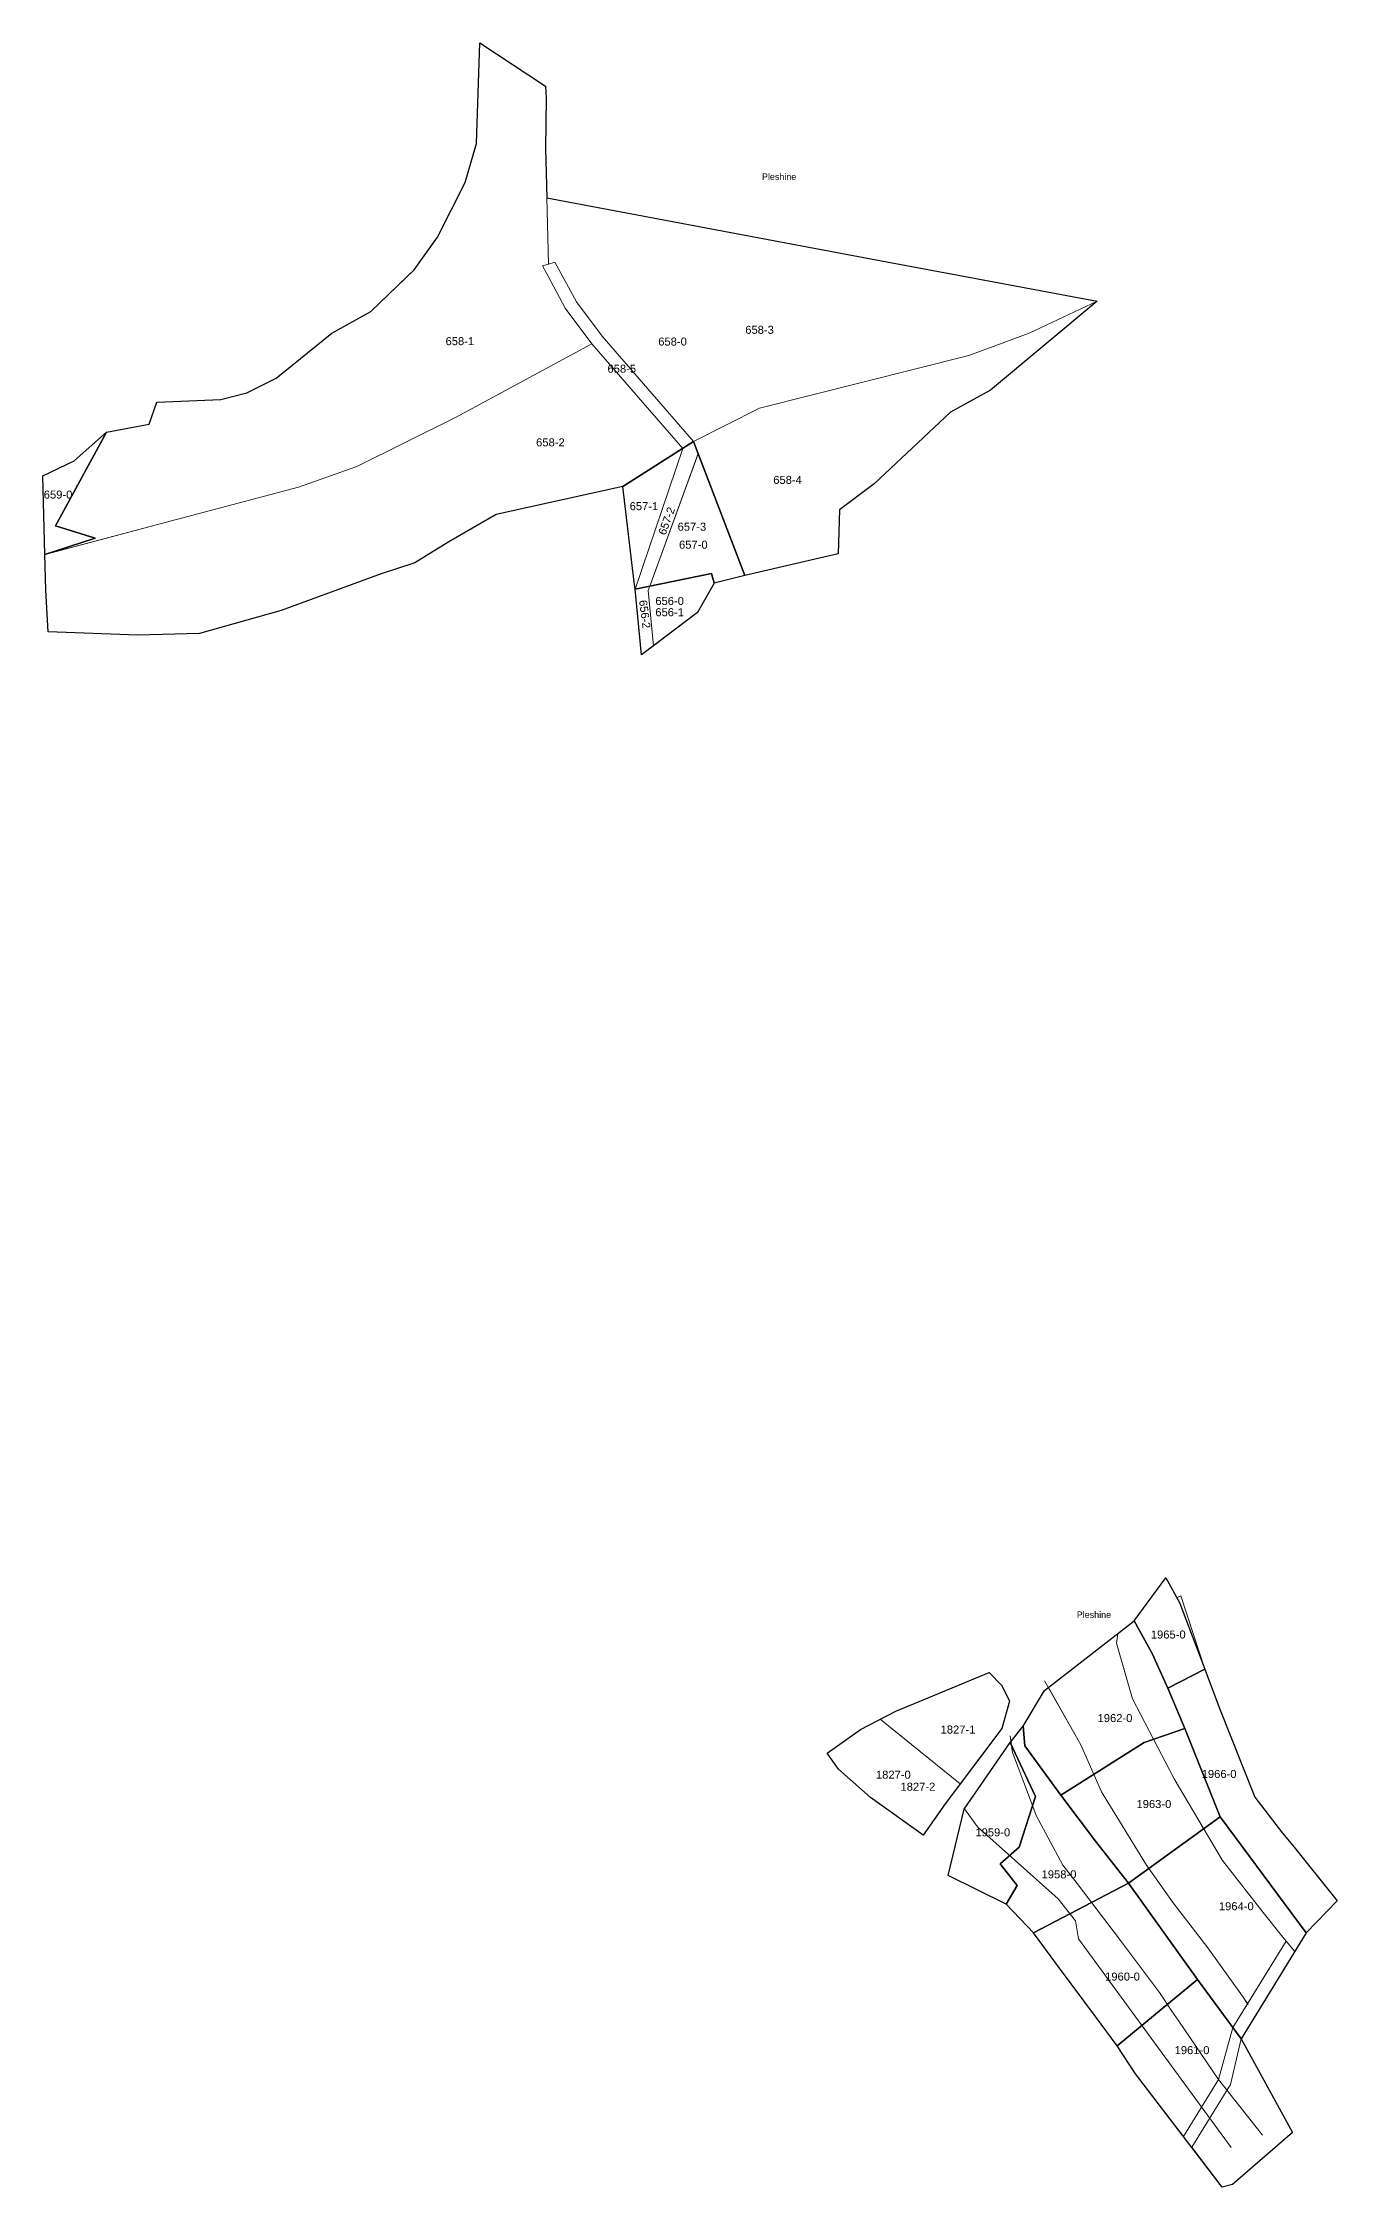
# Model space of a CAD drawing. Header units: metres. Extents: x 7509311 to 7511825, y 4689217 to 4691177.
# Drawn here: x 7509311 to 7509715, y 4689217 to 4689886 of the extents above; entities that cross this region are included whole.
import ezdxf

# ---------------------------------------------------------------- set-up
doc = ezdxf.new("R2010")
doc.units = ezdxf.units.M
doc.layers.add('Nr Parceles Baze', color=7, linetype='Continuous')
doc.layers.add('Parcela Baze', color=7, linetype='Continuous')
doc.layers.add('Nr-Ri', color=1, linetype='Continuous', lineweight=0)
doc.layers.add('Par-Re', color=1, linetype='Continuous', lineweight=0)
doc.styles.get("Standard").update_dxf_attribs({"font": 'arial.ttf'})

msp = doc.modelspace()

# ---------------------------------------------------------------- linework, layer by layer
at = {"flags": 128}
msp.add_lwpolyline([(7509678.98, 4689216.62), (7509669.44, 4689229.06)], dxfattribs=at)
at = {"layer": 'Par-Re', "linetype": 'Continuous'}
for points in [[(7509320.36, 4689755.86), (7509310.56, 4689751.17), (7509311.21, 4689726.61), (7509311.21, 4689726.6), (7509352.35, 4689737.59), (7509390.42, 4689747.68), (7509408.59, 4689754.15), (7509439.48, 4689769.46), (7509482, 4689792.48), (7509473.73, 4689803.58), (7509468.35, 4689813.54), (7509466.61, 4689816.76), (7509468.55, 4689817.35), (7509467.98, 4689838), (7509467.58, 4689853.47), (7509467.78, 4689869.14), (7509467.58, 4689872.91), (7509447.03, 4689886.44), (7509445.97, 4689854.98), (7509442.47, 4689842.85), (7509433.82, 4689825.8), (7509426.52, 4689815.52), (7509424.46, 4689813.54), (7509413, 4689802.54), (7509400.87, 4689795.81), (7509383.44, 4689781.75), (7509374.25, 4689777.16), (7509366.14, 4689775), (7509346.13, 4689774.19), (7509343.74, 4689767.29), (7509330.46, 4689764.85)], [(7509468.55, 4689817.3), (7509467.98, 4689838)], [(7509311.24, 4689726.61), (7509352.35, 4689737.59), (7509390.42, 4689747.68), (7509408.59, 4689754.15), (7509439.48, 4689769.46), (7509482, 4689792.48)]]:
    msp.add_lwpolyline(points, dxfattribs=at)
for points in [[(7509599.8, 4689788.8), (7509618.69, 4689795.72), (7509639.85, 4689805.79), (7509639.85, 4689805.79), (7509570.9, 4689818.63), (7509467.98, 4689838), (7509468.55, 4689817.35), (7509470.47, 4689817.93), (7509477.24, 4689805.53), (7509485.25, 4689794.87), (7509513.82, 4689761.92), (7509534.46, 4689772.3)], [(7509570.22, 4689748.65), (7509594.09, 4689771.11), (7509606.54, 4689777.94), (7509639.85, 4689805.79), (7509618.69, 4689795.72), (7509599.8, 4689788.8), (7509534.46, 4689772.3), (7509513.82, 4689761.92), (7509529.81, 4689720.1), (7509559.01, 4689726.86), (7509559.38, 4689740.62)], [(7509482, 4689792.48), (7509510.42, 4689759.74), (7509491.74, 4689747.86), (7509452.16, 4689739.09), (7509437.35, 4689730.57), (7509426.76, 4689724.04), (7509416.2, 4689720.57), (7509384.95, 4689709.11), (7509359.46, 4689701.95), (7509340.21, 4689701.4), (7509312.25, 4689702.45), (7509311.48, 4689715.48), (7509311.21, 4689726.61), (7509352.35, 4689737.59), (7509390.42, 4689747.68), (7509408.59, 4689754.15), (7509439.48, 4689769.46)], [(7509510.42, 4689759.74), (7509491.74, 4689747.86), (7509495.22, 4689717.96), (7509495.55, 4689715.81)], [(7509515.27, 4689758.11), (7509513.82, 4689761.92), (7509510.43, 4689759.76), (7509495.55, 4689715.81), (7509500.12, 4689716.74)], [(7509515.27, 4689758.12), (7509500.12, 4689716.74), (7509519.43, 4689720.65), (7509519.48, 4689720.48), (7509520.24, 4689717.67), (7509529.81, 4689720.1)], [(7509499.61, 4689715.34), (7509500.12, 4689716.74), (7509495.55, 4689715.81), (7509497.54, 4689695.27), (7509501.29, 4689698.09)], [(7509520.24, 4689717.67), (7509519.48, 4689720.48), (7509519.43, 4689720.65), (7509500.12, 4689716.74), (7509499.61, 4689715.34), (7509501.29, 4689698.08), (7509515.1, 4689708.48)]]:
    msp.add_lwpolyline(points, close=True, dxfattribs=at)
at = {"layer": 'Par-Re', "flags": 128}
for points in [[(7509701.63, 4689290.2), (7509698.95, 4689293.48), (7509697.52, 4689295.23), (7509691.71, 4689302.36), (7509679.09, 4689318.64), (7509664, 4689344.17), (7509650.98, 4689369.17), (7509645.94, 4689386.56), (7509646.31, 4689389.47), (7509651.46, 4689393.47), (7509661.37, 4689406.93), (7509665.57, 4689399.24), (7509673.48, 4689378.4), (7509678.02, 4689366.49), (7509689.12, 4689338.42), (7509697.74, 4689327.19), (7509701.03, 4689323.35), (7509714.85, 4689306.05), (7509705.21, 4689296.01)], [(7509673.48, 4689378.4), (7509666.02, 4689401.34), (7509664.79, 4689400.67), (7509665.57, 4689399.24)], [(7509686.89, 4689273.92), (7509685.28, 4689276.32), (7509674.45, 4689291.39), (7509663.62, 4689305.42), (7509655.31, 4689317.18), (7509641.22, 4689340.14), (7509634.78, 4689354.75), (7509624.69, 4689372.68), (7509646.31, 4689389.47), (7509645.94, 4689386.56), (7509650.98, 4689369.17), (7509664, 4689344.17), (7509679.09, 4689318.64), (7509691.71, 4689302.36), (7509697.52, 4689295.23), (7509698.95, 4689293.48)], [(7509610.11, 4689359.93), (7509612.51, 4689368.42), (7509610.14, 4689373.32), (7509606.2, 4689377.43), (7509577.02, 4689365.28), (7509572.14, 4689362.77), (7509597.14, 4689342.62)], [(7509677.81, 4689250.27), (7509682.29, 4689266.45), (7509682.29, 4689266.45), (7509686.89, 4689273.92), (7509685.28, 4689276.32), (7509674.45, 4689291.39), (7509663.62, 4689305.42), (7509655.31, 4689317.18), (7509641.22, 4689340.14), (7509634.78, 4689354.75), (7509624.69, 4689372.68), (7509623.45, 4689371.72), (7509616.82, 4689360.66), (7509612.94, 4689355.75), (7509613.4, 4689352.41), (7509618.71, 4689338.33), (7509620.89, 4689332.68), (7509629.21, 4689317.18), (7509633.65, 4689311.48), (7509647.16, 4689293.71), (7509659.33, 4689277.37), (7509663.27, 4689271.57), (7509665.42, 4689268.43), (7509677.81, 4689250.27)], [(7509572.14, 4689362.77), (7509565.97, 4689359.6), (7509555.55, 4689352.18), (7509559.09, 4689347.13), (7509569.1, 4689338.31), (7509585.52, 4689326.59), (7509592.46, 4689336.37), (7509597.14, 4689342.62)], [(7509677.81, 4689250.27), (7509666.84, 4689232.46), (7509651.84, 4689252.01), (7509646.16, 4689260.77), (7509639.37, 4689269.95), (7509628.18, 4689285.06), (7509620.05, 4689296.03), (7509611.47, 4689304.96), (7509593.31, 4689313.96), (7509598.36, 4689334.65), (7509612.73, 4689355.49), (7509612.94, 4689355.75), (7509613.4, 4689352.41), (7509618.71, 4689338.33), (7509620.89, 4689332.68), (7509629.21, 4689317.18), (7509633.65, 4689311.48), (7509647.16, 4689293.71), (7509659.33, 4689277.37), (7509663.27, 4689271.57), (7509665.42, 4689268.43)]]:
    msp.add_lwpolyline(points, close=True, dxfattribs=at)
for points in [[(7509687.04, 4689273.7), (7509685.28, 4689276.32), (7509674.45, 4689291.39), (7509663.62, 4689305.42), (7509655.31, 4689317.18), (7509641.22, 4689340.14), (7509634.78, 4689354.75), (7509623.49, 4689374.82)], [(7509691.51, 4689232.89), (7509677.81, 4689250.27), (7509665.42, 4689268.43), (7509663.27, 4689271.57), (7509659.33, 4689277.37), (7509647.16, 4689293.71), (7509633.65, 4689311.48), (7509629.21, 4689317.18), (7509620.89, 4689332.68), (7509618.71, 4689338.33), (7509613.4, 4689352.41), (7509612.69, 4689357.55)], [(7509666.84, 4689232.46), (7509677.81, 4689250.27), (7509682.29, 4689266.45), (7509698.95, 4689293.48)], [(7509698.95, 4689293.48), (7509682.29, 4689266.45)], [(7509684.85, 4689262.97), (7509681.52, 4689248.66), (7509669.44, 4689229.06)]]:
    msp.add_lwpolyline(points, dxfattribs=at)
at = {"layer": 'Par-Re', "elevation": 654.42, "flags": 128}
msp.add_lwpolyline([(7509598.47, 4689334.8), (7509602.54, 4689329.17), (7509627.76, 4689306.68), (7509633.13, 4689299.76), (7509634.03, 4689294.21), (7509681.72, 4689229.02)], dxfattribs=at)
at = {"layer": 'Parcela Baze'}
for points in [[(7509311.21, 4689726.61), (7509326.93, 4689731.76), (7509314.46, 4689735.56), (7509330.46, 4689764.85), (7509343.74, 4689767.29), (7509346.13, 4689774.19), (7509366.14, 4689775), (7509374.25, 4689777.16), (7509383.44, 4689781.75), (7509400.87, 4689795.81), (7509413, 4689802.54), (7509426.52, 4689815.52), (7509433.82, 4689825.8), (7509442.47, 4689842.85), (7509445.97, 4689854.98), (7509447.03, 4689886.44), (7509467.58, 4689872.91), (7509467.78, 4689869.14), (7509467.58, 4689853.47), (7509467.98, 4689838), (7509570.9, 4689818.63), (7509639.85, 4689805.79), (7509606.54, 4689777.94), (7509594.09, 4689771.11), (7509570.22, 4689748.65), (7509559.38, 4689740.62), (7509559.01, 4689726.86), (7509529.81, 4689720.1), (7509513.82, 4689761.92), (7509491.74, 4689747.86), (7509452.16, 4689739.09), (7509437.35, 4689730.57), (7509426.76, 4689724.04), (7509416.2, 4689720.57), (7509384.95, 4689709.11), (7509359.46, 4689701.95), (7509340.21, 4689701.4), (7509312.25, 4689702.45), (7509311.48, 4689715.48), (7509311.21, 4689726.61)], [(7509320.36, 4689755.86), (7509330.46, 4689764.85), (7509314.46, 4689735.56), (7509326.93, 4689731.76), (7509311.21, 4689726.61), (7509310.56, 4689751.17), (7509320.36, 4689755.86)], [(7509520.24, 4689717.67), (7509519.43, 4689720.65), (7509495.55, 4689715.81), (7509495.22, 4689717.96), (7509491.74, 4689747.86), (7509513.82, 4689761.92), (7509529.81, 4689720.1), (7509520.24, 4689717.67)], [(7509515.1, 4689708.48), (7509497.54, 4689695.26), (7509495.55, 4689715.81), (7509519.43, 4689720.65), (7509520.24, 4689717.67), (7509515.1, 4689708.48)], [(7509673.48, 4689378.4), (7509662, 4689372.48), (7509657.06, 4689383.29), (7509651.46, 4689393.47), (7509661.37, 4689406.93), (7509665.57, 4689399.24), (7509673.48, 4689378.4)], [(7509662, 4689372.48), (7509667.29, 4689359.88), (7509654.54, 4689355.52), (7509628.5, 4689339.03), (7509617.26, 4689354.49), (7509616.82, 4689360.66), (7509623.45, 4689371.72), (7509651.46, 4689393.47), (7509657.06, 4689383.29), (7509662, 4689372.48)], [(7509585.52, 4689326.59), (7509569.1, 4689338.31), (7509559.09, 4689347.13), (7509555.55, 4689352.18), (7509565.97, 4689359.6), (7509577.02, 4689365.28), (7509606.2, 4689377.43), (7509610.14, 4689373.32), (7509612.51, 4689368.42), (7509610.11, 4689359.93), (7509592.46, 4689336.37), (7509585.52, 4689326.59)], [(7509705.21, 4689296.01), (7509678.35, 4689332.25), (7509667.29, 4689359.88), (7509662, 4689372.48), (7509673.48, 4689378.4), (7509678.02, 4689366.49), (7509689.12, 4689338.42), (7509697.74, 4689327.19), (7509701.03, 4689323.35), (7509714.85, 4689306.05), (7509705.21, 4689296.01)], [(7509678.35, 4689332.25), (7509649.64, 4689311.62), (7509639.39, 4689324.65), (7509628.5, 4689339.03), (7509654.54, 4689355.52), (7509667.29, 4689359.88), (7509678.35, 4689332.25)], [(7509671.27, 4689281.45), (7509649.64, 4689311.62), (7509678.35, 4689332.25), (7509705.21, 4689296.01), (7509684.85, 4689262.97), (7509671.27, 4689281.45)], [(7509646.16, 4689260.77), (7509671.27, 4689281.45), (7509684.85, 4689262.97), (7509700.93, 4689233.65), (7509682.15, 4689217.43), (7509678.98, 4689216.62), (7509651.84, 4689252.01), (7509646.16, 4689260.77)]]:
    msp.add_lwpolyline(points, dxfattribs=at)
at = {"layer": 'Parcela Baze', "color": 5}
for points in [[(7509598.36, 4689334.65), (7509612.73, 4689355.49), (7509620.62, 4689338.6), (7509615.57, 4689322.8), (7509609.57, 4689317.59), (7509614.94, 4689310.8), (7509611.47, 4689304.96), (7509593.31, 4689313.96), (7509598.36, 4689334.65)], [(7509649.64, 4689311.62), (7509620.05, 4689296.03), (7509611.47, 4689304.96), (7509614.94, 4689310.8), (7509609.57, 4689317.59), (7509615.57, 4689322.8), (7509620.62, 4689338.6), (7509612.73, 4689355.49), (7509616.82, 4689360.66), (7509617.26, 4689354.49), (7509628.5, 4689339.03), (7509639.39, 4689324.65), (7509649.64, 4689311.62)], [(7509649.64, 4689311.62), (7509671.27, 4689281.45), (7509646.16, 4689260.77), (7509639.37, 4689269.95), (7509628.18, 4689285.06), (7509620.05, 4689296.03), (7509649.64, 4689311.62)]]:
    msp.add_lwpolyline(points, dxfattribs=at)

# ---------------------------------------------------------------- texts
at = {"layer": 'Nr Parceles Baze'}
for s, height, p in [('Pleshine', 2, (7509535.18, 4689843.65)), ('658-0', 2.5, (7509502.79, 4689791.89)), ('659-0', 2.5, (7509310.84, 4689744.09)), ('657-0', 2.5, (7509509.28, 4689728.44)), ('656-0', 2.5, (7509501.88, 4689710.86)), ('Pleshine', 2, (7509633.53, 4689394.45)), ('1965-0', 2.5, (7509656.66, 4689387.99)), ('1962-0', 2.5, (7509640.03, 4689361.89)), ('1827-0', 2.5, (7509570.79, 4689344.21)), ('1966-0', 2.5, (7509672.55, 4689344.44)), ('1963-0', 2.5, (7509652.18, 4689335.04)), ('1959-0', 2.5, (7509601.86, 4689326.2)), ('1958-0', 2.5, (7509622.54, 4689313.08)), ('1964-0', 2.5, (7509677.92, 4689303.11)), ('1960-0', 2.5, (7509642.37, 4689281.15)), ('1961-0', 2.5, (7509664.1, 4689258.17))]:
    msp.add_text(s, height=height, dxfattribs=at).set_placement(p)
at = {"layer": 'Nr-Ri'}
for s, p in [('658-3', (7509529.97, 4689795.56)), ('658-1', (7509436.35, 4689792.02)), ('658-5', (7509486.93, 4689783.4)), ('658-2', (7509464.64, 4689760.4)), ('658-4', (7509538.71, 4689748.68)), ('657-1', (7509493.85, 4689740.47)), ('657-3', (7509508.83, 4689734.05)), ('656-1', (7509501.88, 4689707.34)), ('1827-1', (7509590.99, 4689358.32)), ('1827-2', (7509578.46, 4689340.45))]:
    msp.add_text(s, height=2.5, dxfattribs=at).set_placement(p)
msp.add_text('657-2', height=2.5, rotation=69.6929, dxfattribs=at).set_placement((7509505.02, 4689732.47))
at = {"layer": 'Nr-Ri', "linetype": 'Continuous'}
msp.add_text('656-2', height=2.5, rotation=277.41075, dxfattribs=at).set_placement((7509496.78, 4689712.24))

doc.saveas('drawing.dxf')
